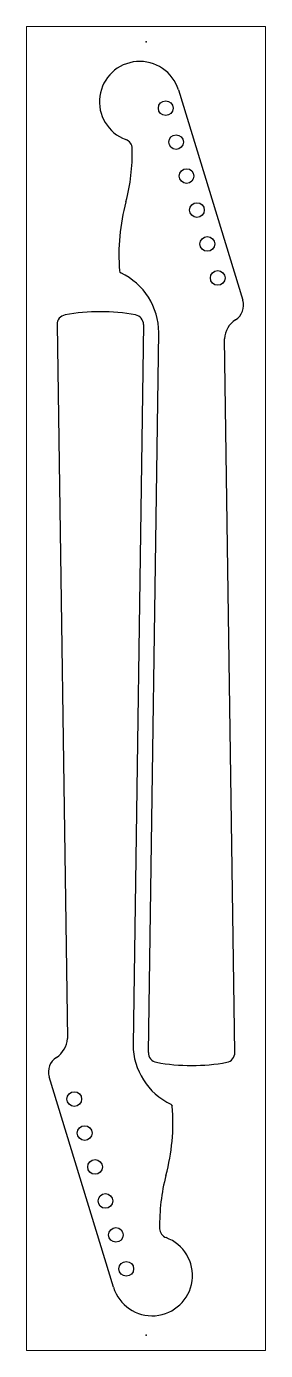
# Model space of a CAD drawing. Header units: millimetres. Extents: x 0 to 155, y 0 to 860.
import ezdxf

# ---------------------------------------------------------------- set-up
doc = ezdxf.new("R2010")
doc.units = ezdxf.units.MM
doc.header["$PDSIZE"] = -1

msp = doc.modelspace()

# ---------------------------------------------------------------- linework, layer by layer
at = {"color": 7, "linetype": 'Continuous', "lineweight": 15}
for p, q in [((0, 860), (0, 0)), ((155, 860), (0, 860)), ((155, 0), (155, 860)), ((0, 0), (155, 0))]:
    msp.add_line(p, q, dxfattribs=at)
at = {"color": 7, "linetype": 'Continuous'}
for p, q in [((98.53, 818.77), (140.29, 682.18)), ((19.79, 666.32), (26.5, 202.65)), ((75.88, 666.32), (69.12, 198.68)), ((79.04, 193.53), (85.81, 661.18)), ((135.14, 193.53), (128.43, 657.21)), ((56.4, 41.08), (14.64, 177.67))]:
    msp.add_line(p, q, dxfattribs=at)
for centre in [(90.31, 806.95), (97.05, 784.9), (103.79, 762.84), (110.53, 740.79), (117.28, 718.73), (124.02, 696.67), (30.98, 163.33), (37.72, 141.27), (44.46, 119.21), (51.21, 97.16), (57.95, 75.1), (64.69, 53.05)]:
    msp.add_circle(centre, 4.76, dxfattribs=at)
for centre, radius, start, end in [((73.48, 811.11), 26.19, 17, 249.74686), ((62.21, 780.58), 6.35, 1.3177, 69.74686), ((-56.03, 777.86), 124.62, 345.21934, 1.3177), ((192.65, 711.66), 132.72, 164.97427, 184.51367), ((61.93, 701.34), 1.59, 184.51367, 244.62044), ((42.71, 660.99), 43.1, 0.24949, 64.52717), ((129.66, 678.93), 11.11, 301.94983, 17), ((26.14, 666.42), 6.35, 100.36065, 180.82922), ((47.84, 547.73), 127, 90, 100.36065), ((47.84, 547.73), 127, 79.63935, 90), ((69.53, 666.42), 6.35, 359.17078, 79.63935), ((144.14, 656.32), 15.74, 123.13143, 176.76596), ((10.78, 203.54), 15.74, 303.13143, 356.76596), ((112.22, 198.86), 43.1, 180.24949, 244.52717), ((25.27, 180.92), 11.11, 121.94983, 197), ((85.39, 193.44), 6.35, 179.17078, 259.63935), ((128.79, 193.44), 6.35, 280.36065, 0.82922), ((107.09, 312.12), 127, 259.63935, 270), ((107.09, 312.12), 127, 270, 280.36065), ((-37.73, 148.19), 132.72, 344.97427, 4.51367), ((93, 158.51), 1.59, 4.51367, 64.62044), ((210.95, 81.99), 124.62, 165.21934, 181.3177), ((92.71, 79.27), 6.35, 181.3177, 249.74686), ((81.45, 48.74), 26.19, 197, 69.74686)]:
    msp.add_arc(centre, radius, start, end, dxfattribs=at)
for p in [(77.5, 850), (77.5, 10)]:
    msp.add_point(p, dxfattribs=at)

doc.saveas('drawing.dxf')
